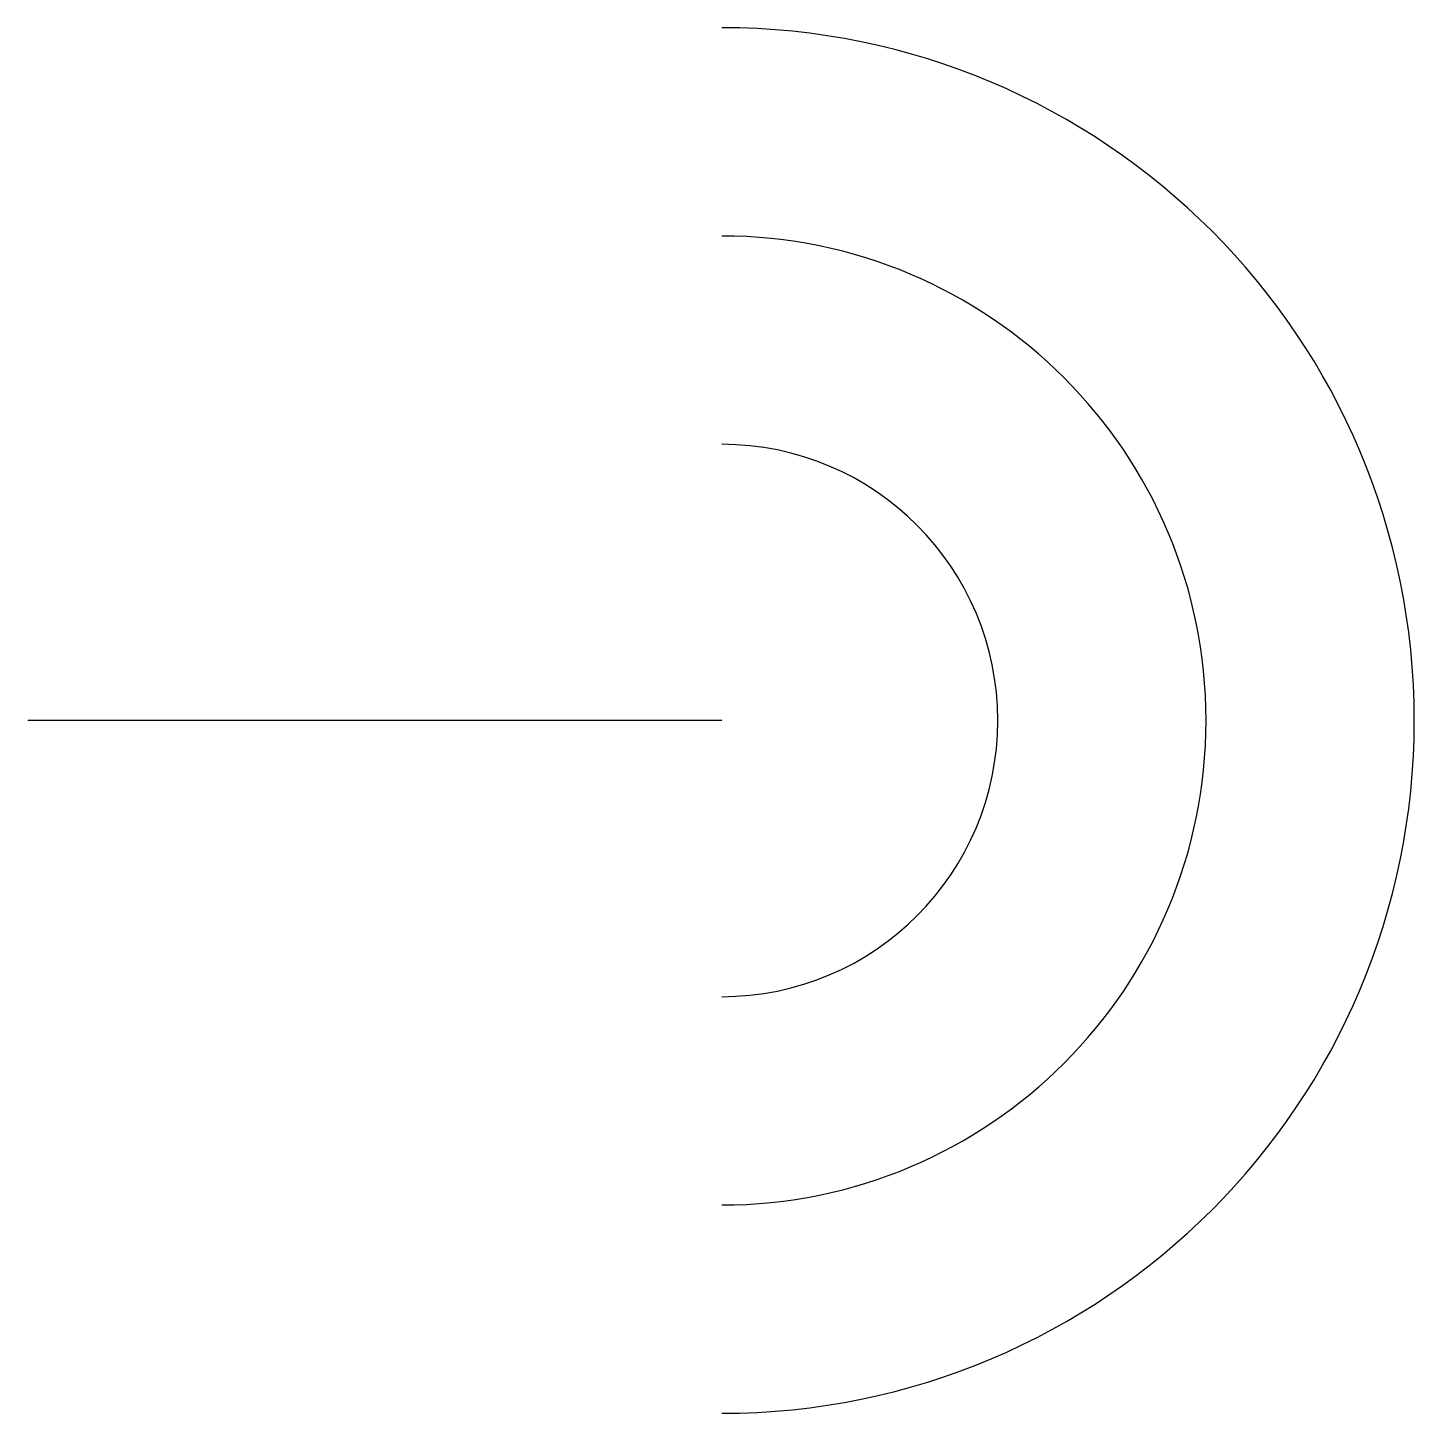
# Model space of a CAD drawing. Extents: x 0 to 4.99, y -2.49 to 2.49.
import ezdxf

# ---------------------------------------------------------------- set-up
doc = ezdxf.new("R2010")
doc.units = 0
doc.layers.get('0').update_dxf_attribs({"lineweight": 25})

msp = doc.modelspace()

# ---------------------------------------------------------------- linework, layer by layer
msp.add_line((2.5, 0), (0, 0))
for radius in [2.4945, 1.7445, 0.9945]:
    msp.add_arc((2.5, 0), radius, 270, 90)

doc.saveas('drawing.dxf')
